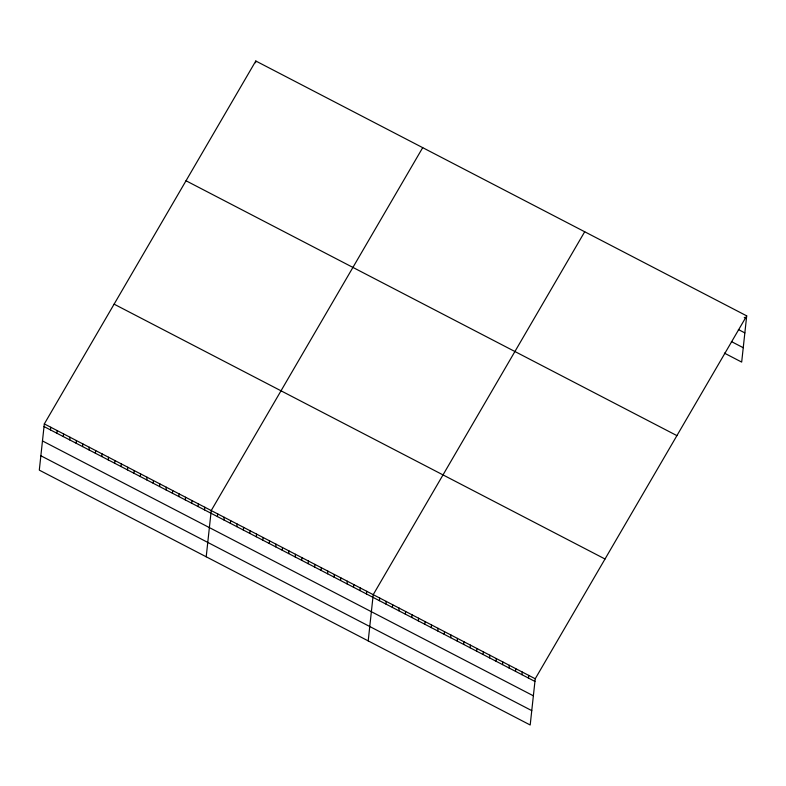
<?xml version="1.0" encoding="UTF-8"?>
<svg xmlns="http://www.w3.org/2000/svg" width="786" height="786" viewBox="0 0 786 786"><rect width="100%" height="100%" fill="white"/><g stroke="black" fill="none" stroke-linecap="round" stroke-linejoin="round"><path stroke-width="1.18" d="M44.321 423.909L39.3 470.136L530.196 724.997L535.227 678.77L746.7 315.864L255.804 61.003L44.321 423.909L535.227 678.77M50.451 429.903L50.746 427.24M56.877 433.233L57.162 430.571M63.293 436.564L63.578 433.901M69.708 439.905L70.003 437.242M76.134 443.235L76.419 440.573M82.55 446.566L82.835 443.903M88.965 449.897L89.26 447.234M95.391 453.227L95.676 450.575M101.807 456.568L102.101 453.905M108.232 459.898L108.517 457.236M114.648 463.229L114.933 460.567M121.064 466.56L121.358 463.897M127.489 469.89L127.774 467.238M133.905 473.231L134.2 470.568M140.321 476.562L140.615 473.899M146.746 479.892L147.031 477.23M153.162 483.223L153.457 480.56M159.587 486.554L159.872 483.901M166.003 489.894L166.288 487.232M172.419 493.225L172.714 490.562M178.844 496.555L179.129 493.893M185.26 499.886L185.555 497.233M191.676 503.227L191.971 500.564M198.101 506.557L198.386 503.895M204.517 509.888L204.812 507.225M255.607 62.772L255.804 61.003M206.207 556.793L211.228 510.556L422.711 147.65M217.417 516.589L217.712 513.926M223.902 519.949L224.187 517.286M230.377 523.309L230.671 520.656M236.861 526.679L237.146 524.016M243.336 530.039L243.631 527.377M249.82 533.409L250.105 530.747M256.295 536.769L256.59 534.107M262.779 540.129L263.064 537.477M269.254 543.499L269.549 540.837M275.739 546.86L276.024 544.197M282.213 550.229L282.508 547.567M288.698 553.59L288.983 550.927M295.182 556.95L295.467 554.297M301.657 560.32L301.942 557.657M308.141 563.68L308.426 561.017M314.616 567.05L314.911 564.387M321.101 570.41L321.386 567.747M327.575 573.77L327.87 571.117M334.06 577.14L334.345 574.478M340.535 580.5L340.829 577.838M347.019 583.87L347.304 581.208M353.494 587.23L353.788 584.568M359.978 590.591L360.263 587.938M366.453 593.961L366.748 591.298M368.202 640.895L373.222 594.658L584.705 231.752M379.412 600.691L379.707 598.028M385.897 604.051L386.181 601.388M392.371 607.411L392.666 604.758M398.856 610.781L399.141 608.118M405.34 614.141L405.625 611.479M411.815 617.511L412.1 614.848M418.299 620.871L418.584 618.209M424.774 624.231L425.069 621.579M431.259 627.601L431.543 624.939M437.733 630.962L438.028 628.299M444.218 634.331L444.503 631.669M450.692 637.692L450.987 635.029M457.177 641.052L457.462 638.399M463.652 644.422L463.946 641.759M470.136 647.782L470.421 645.129M476.611 651.152L476.906 648.489M483.095 654.512L483.38 651.849M489.57 657.882L489.865 655.219M496.054 661.242L496.339 658.58M502.529 664.602L502.824 661.95M509.014 667.972L509.299 665.31M515.488 671.332L515.783 668.67M521.973 674.702L522.258 672.04M528.457 678.063L528.742 675.4M746.7 315.864L741.679 362.091L724.397 353.12M744.254 317.397L746.415 318.517M738.368 329.531L744.853 332.9M731.363 341.546L743.242 347.717M186.017 180.76L676.913 435.621M114.108 304.153L605.014 559.003M44.036 426.572L534.932 681.423M42.473 440.946L533.37 695.807M40.862 455.762L531.758 710.623"/></g></svg>
